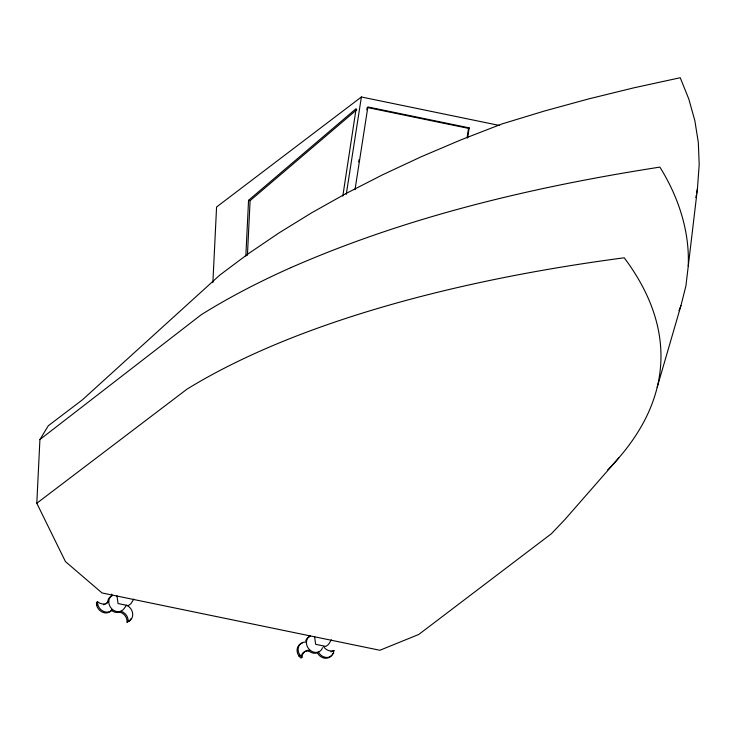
<?xml version="1.0" encoding="UTF-8"?>
<svg xmlns="http://www.w3.org/2000/svg" width="736" height="736" viewBox="0 0 736 736"><rect width="100%" height="100%" fill="white"/><g stroke="black" fill="none" stroke-linecap="round" stroke-linejoin="round"><path stroke-width="1.1" d="M618.728 457.994L565.092 519.322L551.503 533.646L418.784 634.45L379.868 650.265L102.046 592.968L65.44 561.586L36.8 503.249L39.919 439.539L48.337 425.702L82.386 399.85L219.77 275.117L248.372 253.69L279.073 232.88L311.77 212.732L346.389 193.32L382.84 174.671L421.01 156.851L460.819 139.914L502.145 123.878L544.833 110.906L588.828 98.872L634 87.796L680.239 77.731L688.832 99.102L694.867 120.741L698.326 142.563L699.2 164.514L697.443 188.701L685.924 285.862L680.966 305.56L657.202 387.219M212.879 282.596L216.577 206.991L361.394 96.986L499.624 125.497M245.833 256.091L248.556 200.312L356.114 108.661L342.801 196.144M247.425 255.272L250.102 200.624L356.785 109.719M346.26 194.368L361.394 96.986M358.726 161.929L359.076 159.657M366.841 109.738L367.19 107.474L468.528 128.368L469.2 127.862L367.862 106.959L354.991 189.787M467.121 137.448L468.528 128.368M467.618 138.074L469.2 127.862M695.86 197.524L696.256 195.325M696.652 193.117L697.443 188.701M332.405 653.816L333.482 652.998L333.942 650.458A8.841 7.572 52.8 0 1 323.509 646.558M678.96 310.693L680.966 305.56M133.796 599.122L130.925 603.695L128.312 605.673L118.064 603.557L116.996 595.774M331.366 639.86L328.486 644.432L325.882 646.42L315.634 644.304L314.557 636.52M126.574 605.231L123.961 608.782A9.08 7.774 52.8 0 1 111.66 608.755A9.08 7.774 52.8 0 1 111.467 595.902M39.919 439.539L201.222 314.741A1177.094 425.666 2.8 0 1 290.886 267.628M36.8 503.249L187.045 389.123A990.362 358.138 2.8 0 1 624.22 257.793A990.362 358.138 2.8 0 1 607.568 470.074M97.492 601.698L96.425 602.517L96.628 605.194A9.172 7.848 52.8 0 0 103.16 612.462A9.172 7.848 52.8 0 0 111.458 610.365L112.525 609.555A9.172 7.848 52.8 0 1 104.236 611.653A9.172 7.848 52.8 0 1 97.704 604.376L97.492 601.698A8.841 7.572 52.8 0 0 108.753 601.386L107.677 602.195A8.841 7.572 52.8 0 1 105.404 604.1M96.628 605.194L97.704 604.376M111.458 610.365A9.08 7.774 52.8 0 0 119.72 612.076L120.787 611.257A8.841 7.572 52.8 0 1 128.147 621.414L130.272 620.236A9.172 7.848 52.8 0 0 126.813 605.351M119.72 612.076A8.841 7.572 52.8 0 1 127.07 622.233L128.147 621.414M127.07 622.233L130.272 620.236M322.552 647.68A9.08 7.774 52.8 0 1 310.187 650.311A8.841 7.572 52.8 0 0 301.99 657.266L300.914 658.076L298.954 656.052L300.03 655.242A9.172 7.848 52.8 0 1 298.908 645.95A9.172 7.848 52.8 0 1 306.415 642.142M302.045 654.102A8.841 7.572 52.8 0 1 309.111 651.13L310.187 650.311A9.08 7.774 52.8 0 1 309.129 636.668M309.111 651.13A9.08 7.774 52.8 0 0 317.372 652.832L318.449 652.022A9.172 7.848 52.8 0 0 326.37 657.46A9.172 7.848 52.8 0 0 333.482 652.998M332.865 651.277L333.942 650.458M290.895 267.628C408.14 216.228 533.738 186.742 659.861 167.109C678.288 196.604 689.788 231.003 688.234 266.055M248.556 200.312L250.102 200.624M300.03 655.242L301.99 657.266M107.677 602.195A9.08 7.774 52.8 0 1 112.166 595.728A9.172 7.848 52.8 0 1 111.679 594.118M104.484 604.486A8.841 7.572 52.8 0 1 103.491 604.734M130.962 618.672A9.172 7.848 52.8 0 1 129.196 621.046M305.725 640.826A9.08 7.774 52.8 0 1 309.828 636.493A8.841 7.572 52.8 0 0 310.316 635.591M331.724 655.16A9.172 7.848 52.8 0 1 317.372 652.832M301.217 655.969A8.841 7.572 52.8 0 1 301.567 654.994M331.918 651.599A8.841 7.572 52.8 0 1 330.906 651.783M298.954 656.052A9.172 7.848 52.8 0 1 302.284 643.108"/></g></svg>
